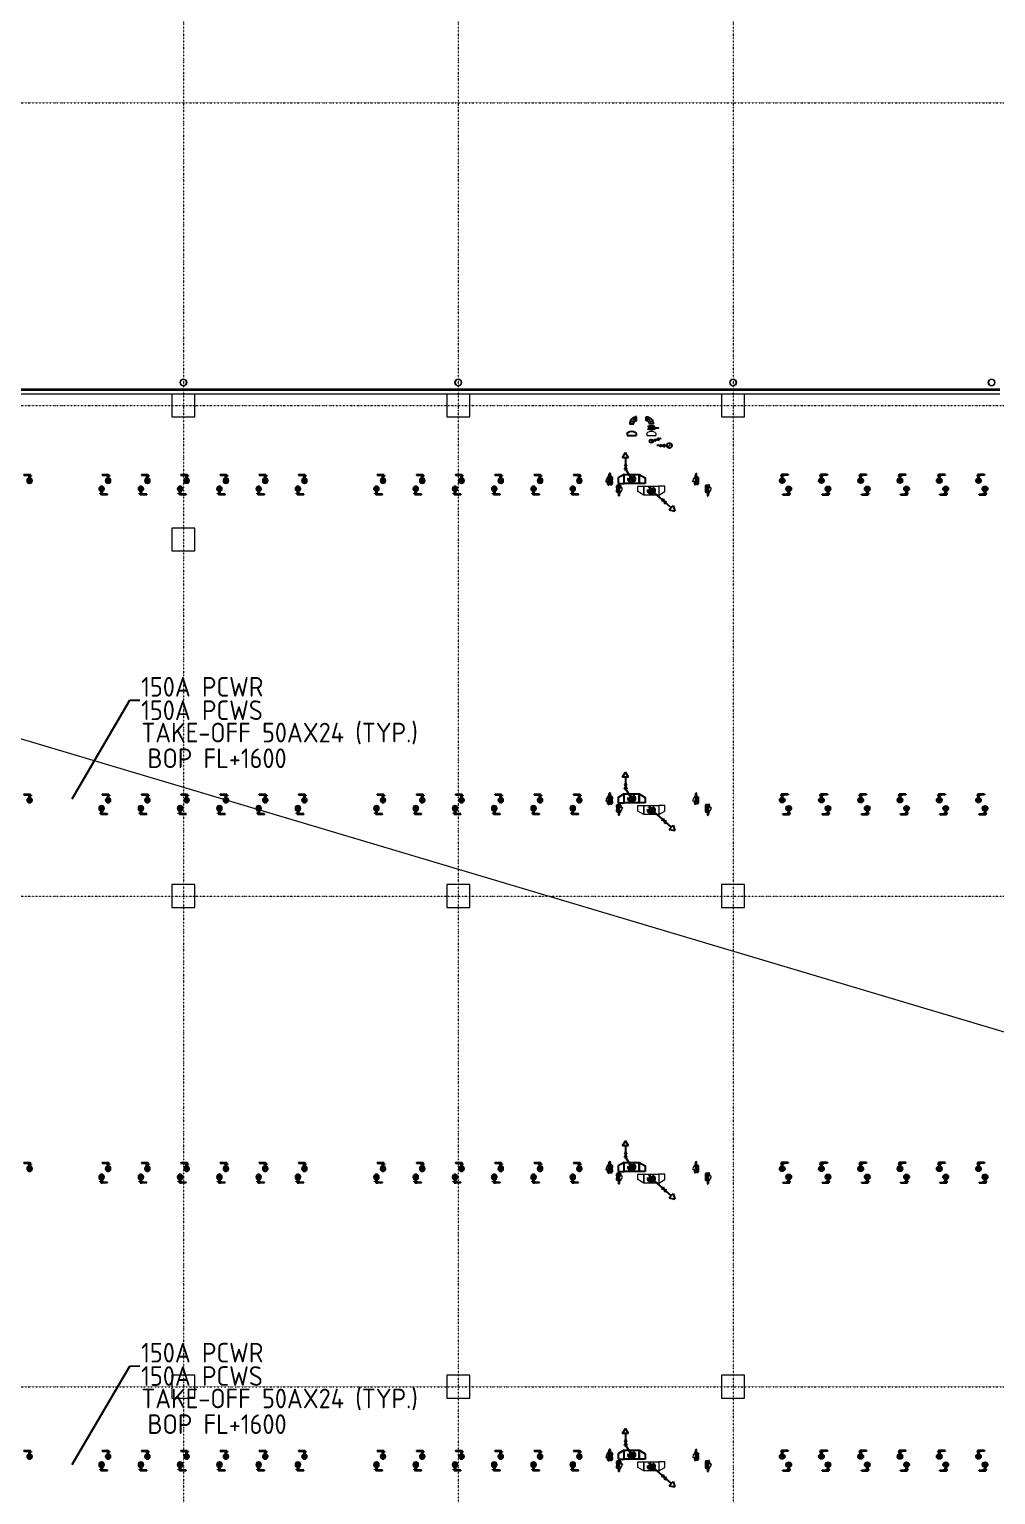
# Model space of a CAD drawing. Extents: x -181672 to 290600, y -29000 to 395522.
# Drawn here: x 38491 to 68025, y 56700 to 101498 of the extents above; entities that cross this region are included whole.
import ezdxf

# ---------------------------------------------------------------- set-up
doc = ezdxf.new("R2010")
doc.units = 0
doc.header["$LTSCALE"] = 10
for name, pattern in [('H12PL2$0$JJP_三點線', [0.9, 0.3, -0.15, 0, -0.15, 0, -0.15, 0, -0.15]), ('XFM7P20PCW-200K$0$CENTER', [2, 1.25, -0.25, 0.25, -0.25]), ('XFM7P20PCW-200K$0$CENTER2', [1.125, 0.75, -0.125, 0.125, -0.125])]:
    doc.linetypes.add(name, pattern=pattern)
for name, color, linetype in [('H12PL2$0$A-OBJE-2D', 252, 'Continuous'), ('H12PL2$0$A-OBJE-MEP', 252, 'Continuous'), ('H12PL2$0$A-WALL-EX', 252, 'Continuous'), ('H12PL2$0$S-COL', 252, 'Continuous'), ('H12PL2$0$S-GRID', 252, 'Continuous'), ('XFM7P20PCW-200K$0$M-CWTR-CENT', 1, 'XFM7P20PCW-200K$0$CENTER'), ('XFM7P20PCW-200K$0$M-CWTR-VAVE', 3, 'Continuous'), ('XFM7P20PCW-200K$0$M-FM-LINE2', 2, 'Continuous'), ('XFM7P20PCW-200K$0$P-PCWR-20.7-P', 6, 'Continuous'), ('XFM7P20PCW-200K$0$PCW 50K', 86, 'Continuous'), ('XFM7P20PCW-200K$0$PIPE-TEXT', 1, 'Continuous'), ('XFM7P20PCW-200K$0$U-PV-TXT', 3, 'Continuous')]:
    doc.layers.add(name, color=color, linetype=linetype)
doc.layers.add('XFM7P20PCW-200K$0$M-PIPE-PCWS', color=3, linetype='Continuous', lineweight=9)
doc.styles.add('XFM7P20PCW-200K$0$aa-txt', font='isocp.shx', dxfattribs={"bigfont": 'chineset'})
doc.styles.add('XFM7P20PCW-200K$0$dim-txt', font='isocp.shx', dxfattribs={"width": 0.7, "bigfont": 'chineset'})
doc.dimstyles.new('XFM7P20PCW-200K$0$adim-100', dxfattribs={"dimscale": 100, "dimtxt": 0.25, "dimasz": 0.25, "dimexe": 0.1, "dimexo": 0.5, "dimgap": 0.15, "dimtad": 0, "dimdec": 4, "dimtxsty": 'XFM7P20PCW-200K$0$dim-txt', "dimcen": -0.025, "dimclrd": 3, "dimclre": 3, "dimclrt": 256, "dimadec": 0, "dimazin": 0, "dimtfac": 1, "dimtdec": 4, "dimtmove": 0, "dimatfit": 3, "dimfxl": 1.25, "dimarcsym": 0})

# ---------------------------------------------------------------- blocks, each defined once
blk = doc.blocks.new('H12PL2')
at = {"layer": 'H12PL2$0$A-OBJE-2D', "lineweight": 0}
blk.add_line((17650, 85950), (243150, 18700), dxfattribs=at)
at = {"layer": 'H12PL2$0$A-OBJE-MEP', "lineweight": 0, "flags": 128}
for points in [[(43295, 90700, 1), (43105, 90700, 1)], [(51695, 90700, 1), (51505, 90700, 1)], [(60095, 90700, 1), (59905, 90700, 1)], [(67995, 90700, 1), (67805, 90700, 1)]]:
    blk.add_lwpolyline(points, format="xyb", close=True, dxfattribs=at)
at = {"layer": 'H12PL2$0$A-OBJE-MEP', "lineweight": 0}
for centre in [(43200, 90700), (51600, 90700), (60000, 90700), (67900, 90700)]:
    blk.add_circle(centre, 100, dxfattribs=at)
at = {"layer": 'H12PL2$0$A-WALL-EX', "lineweight": 0}
blk.add_line((18000, 90465), (68150, 90465), dxfattribs=at)
at = {"layer": 'H12PL2$0$A-WALL-EX', "lineweight": 0, "flags": 128}
for points in [[(18000, 90500), (68150, 90500)], [(18000, 90500), (68150, 90500)], [(68150, 90500), (18000, 90500)], [(17965, 90350), (68150, 90350)]]:
    blk.add_lwpolyline(points, dxfattribs=at)
at = {"layer": 'H12PL2$0$S-COL', "lineweight": 0, "flags": 128}
for points in [[(42850, 90350), (42850, 89650), (43550, 89650), (43550, 90350)], [(51250, 90350), (51250, 89650), (51950, 89650), (51950, 90350)], [(59650, 90350), (59650, 89650), (60350, 89650), (60350, 90350)]]:
    blk.add_lwpolyline(points, dxfattribs=at)
for points in [[(42850, 85550), (43550, 85550), (43550, 86250), (42850, 86250)], [(42850, 74650), (43550, 74650), (43550, 75350), (42850, 75350)], [(51250, 74650), (51950, 74650), (51950, 75350), (51250, 75350)], [(59650, 74650), (60350, 74650), (60350, 75350), (59650, 75350)], [(42850, 59650), (43550, 59650), (43550, 60350), (42850, 60350)], [(51250, 59650), (51950, 59650), (51950, 60350), (51250, 60350)], [(59650, 59650), (60350, 59650), (60350, 60350), (59650, 60350)]]:
    blk.add_lwpolyline(points, close=True, dxfattribs=at)
at = {"layer": 'H12PL2$0$S-GRID', "linetype": 'H12PL2$0$JJP_三點線', "lineweight": 0}
for p, q in [((43200, 128250), (43200, -28000)), ((51600, 128250), (51600, -28000)), ((60000, 128250), (60000, -28000)), ((-29000, 99250), (289600, 99250)), ((-29000, 90000), (289600, 90000)), ((-29000, 75000), (289600, 75000)), ((-29000, 60000), (289600, 60000))]:
    blk.add_line(p, q, dxfattribs=at)
blk = doc.blocks.new('XFM7P20PCW-200K$0$Ca-200')
for p, q in [((-11, 0), (11, 0)), ((11, -4.3), (11, 0)), ((-11, -4.3), (-11, 0))]:
    blk.add_line(p, q)
for centre, radius, start, end in [((-6.8, -4.3), 4.2, 180, 241.9082), ((0, 8.4), 18.5, 241.9082, 298.0918), ((6.8, -4.3), 4.2, 298.0918, 0)]:
    blk.add_arc(centre, radius, start, end)
blk = doc.blocks.new('XFM7P20PCW-200K$0$Es-100')
blk.add_lwpolyline([(5.7, 0, 0.414214), (-15.2, 21), (-15.2, 9.5, -0.414214), (-5.7, 0)], format="xyb", close=True)
at = {"color": 1, "linetype": 'XFM7P20PCW-200K$0$CENTER'}
blk.add_arc((-15.2, 0), 15.2, 0, 90, dxfattribs=at)
blk = doc.blocks.new('XFM7P20PCW-200K$0$A$C88d2ca24')
at = {"color": 1, "linetype": 'ByBlock'}
for p, q in [((10, 59), (328, 59)), ((82, 81), (67, 95)), ((103, 31), (103, 88)), ((103, 31), (103, 88)), ((103, 86), (103, 32)), ((103, 78), (103, 39)), ((103, 70), (103, 49)), ((103, 70), (103, 49)), ((103, 70), (103, 49)), ((125, 38), (139, 23))]:
    blk.add_line(p, q, dxfattribs=at)
at = {"linetype": 'ByBlock'}
for p, q in [((19, 59), (19, 59)), ((19, 59), (19, 59)), ((23, 63), (51, 63)), ((23, 56), (51, 56)), ((38, 83), (37, 63)), ((37, 56), (38, 35)), ((40, 85), (38, 83)), ((38, 83), (56, 83)), ((38, 35), (40, 33)), ((38, 35), (56, 35)), ((40, 85), (57, 85)), ((40, 33), (57, 33)), ((59, 58), (59, 60)), ((59, 60), (67, 60)), ((59, 58), (67, 58)), ((60, 52), (65, 53)), ((62, 44), (67, 46)), ((64, 70), (64, 68)), ((65, 37), (72, 41)), ((67, 63), (67, 65)), ((67, 60), (67, 58)), ((72, 94), (68, 87)), ((68, 87), (72, 81)), ((70, 31), (73, 34)), ((72, 94), (79, 94)), ((72, 81), (79, 81)), ((73, 59), (87, 68)), ((73, 59), (87, 50)), ((75, 26), (78, 29)), ((83, 87), (79, 94)), ((79, 81), (83, 87)), ((81, 21), (85, 28)), ((85, 128), (85, 121)), ((88, 18), (90, 22)), ((93, 136), (97, 136)), ((94, 76), (122, 76)), ((94, 43), (122, 43)), ((96, 16), (97, 20)), ((97, 136), (97, 131)), ((102, 125), (97, 131)), ((101, 65), (107, 65)), ((101, 54), (107, 54)), ((102, 15), (102, 23)), ((104, 23), (102, 23)), ((104, 15), (102, 15)), ((104, 15), (104, 23)), ((105, 125), (108, 129)), ((108, 17), (108, 21)), ((110, 17), (110, 21)), ((113, 124), (111, 129)), ((112, 24), (111, 24)), ((112, 22), (111, 22)), ((112, 16), (111, 16)), ((112, 15), (111, 15)), ((113, 17), (113, 21)), ((115, 17), (115, 21)), ((116, 124), (120, 128)), ((125, 122), (123, 127)), ((128, 37), (124, 31)), ((124, 31), (128, 25)), ((127, 121), (132, 124)), ((128, 74), (207, 74)), ((128, 45), (207, 45)), ((128, 37), (135, 38)), ((128, 25), (135, 25)), ((135, 117), (134, 122)), ((139, 31), (135, 38)), ((135, 25), (139, 31)), ((137, 116), (143, 118)), ((145, 111), (145, 116)), ((147, 109), (152, 110)), ((161, 30), (147, 30)), ((163, 32), (148, 32)), ((153, 103), (154, 108)), ((155, 101), (160, 101)), ((160, 93), (162, 98)), ((161, 91), (167, 90)), ((163, 32), (161, 30)), ((163, 41), (163, 32)), ((165, 83), (168, 88)), ((172, 41), (165, 41)), ((166, 81), (171, 79)), ((170, 74), (172, 76)), ((207, 74), (228, 72)), ((207, 45), (228, 46)), ((228, 72), (310, 72)), ((228, 46), (310, 46))]:
    blk.add_line(p, q, dxfattribs=at)
for points in [[(81, 109), (0, 109), (0, 85), (57, 85)], [(85, 10), (0, 10), (0, 33), (57, 33)], [(85, 119), (37, 119), (37, 109)], [(170, 10), (170, 0), (37, 0), (37, 10)], [(207, 33), (207, 10), (121, 10)], [(170, 109), (170, 119), (135, 119)], [(207, 85), (207, 109), (145, 109)], [(163, 33), (207, 33)], [(166, 85), (207, 85)]]:
    blk.add_lwpolyline(points, dxfattribs=at)
for points in [[(64, 70, 0.120011), (63, 69, 0.104957), (62, 68, 0.088923), (61, 68, 0.080167), (61, 66, 0.080167), (61, 65, 0.088923), (62, 64, 0.104957), (63, 64, 0.120011), (64, 63, 0.120011), (65, 64, 0.104957), (66, 64, 0.088923), (66, 65, 0.088923)], [(64, 68, 0.120011), (63, 68, 0.104957), (63, 68, 0.088923), (63, 67, 0.080167), (63, 66, 0.080167), (63, 66, 0.088923), (63, 65, 0.104957), (63, 65, 0.120011), (64, 65, 0.120011), (64, 65, 0.104957), (65, 65, 0.088923), (65, 66)], [(67, 63, 0.108254), (68, 64, 0.102013), (69, 64, 0.094273), (70, 65, 0.089446), (70, 66, 0.089446), (70, 68, 0.094273), (69, 69, 0.102013), (68, 69, 0.108254), (67, 70, 0.108254), (66, 69, 0.207462), (65, 68, -0.005899), (65, 66)], [(67, 65, 0.108254), (68, 65, 0.102013), (68, 65, 0.094273), (68, 66, 0.089446), (69, 66, 0.089446), (68, 67, 0.094273), (68, 68, 0.102013), (68, 68, 0.108254), (67, 68, 0.088886), (67, 68, 0.178069), (67, 67, -0.005748), (66, 66, -0.005748)]]:
    blk.add_lwpolyline(points, format="xyb", dxfattribs=at)
for centre in [(76, 87), (131, 31)]:
    blk.add_circle(centre, 5.1, dxfattribs=at)
for centre, radius, start, end in [((23, 59), 3.22, 90, 180), ((23, 59), 3.22, 180, 270), ((103, 59), 52.9, 121.1866, 328.8134), ((63, 66), 1.88, 341.6663, 342.6546), ((66, 66), 0.559, 333.604, 355.7622), ((66, 121), 19.3, 301.1866, 0), ((93, 128), 7.74, 90, 180), ((111, 59), 25.7, 143.7197, 216.2803), ((94, 72), 3.87, 90, 143.7197), ((94, 46), 3.87, 216.2803, 270), ((101, 59), 5.71, 90, 270), ((103, 126), 1.7, 217.5, 322.5), ((107, 59), 5.71, 270, 90), ((109, 128), 1.7, 27.5, 142.5), ((111, 21), 2.76, 90, 180), ((111, 17), 2.76, 180, 270), ((111, 21), 1.26, 90, 180), ((111, 17), 1.26, 180, 270), ((112, 21), 2.76, 0, 90), ((112, 21), 1.26, 0, 90), ((112, 17), 1.26, 270, 0), ((112, 17), 2.76, 270, 0), ((115, 125), 1.7, 207.5, 312.5), ((121, 126), 1.7, 17.5, 132.5), ((128, 85), 10.5, 233.1301, 270), ((128, 34), 10.5, 90, 126.8699), ((126, 122), 1.7, 197.5, 302.5), ((133, 122), 1.7, 7.5, 122.5), ((137, 117), 1.7, 187.5, 292.5), ((143, 116), 1.7, 357.5, 112.5), ((146, 110), 1.7, 177.5, 282.5), ((165, 22), 19.3, 90, 148.8134), ((152, 108), 1.7, 347.5, 102.5), ((155, 102), 1.7, 167.5, 272.5), ((160, 99), 1.7, 337.5, 92.5), ((161, 93), 1.7, 157.5, 262.5), ((166, 82), 1.7, 147.5, 252.5), ((166, 89), 1.7, 327.5, 82.5), ((171, 77), 1.7, 317.5, 72.5), ((172, 49), 7.74, 270, 325.8229), ((310, 59), 13, 270, 90)]:
    blk.add_arc(centre, radius, start, end, dxfattribs=at)
at = {"color": 1, "linetype": 'ByBlock'}
for start, end in [(121.8333, 148.1667), (301.8333, 328.1667)]:
    blk.add_arc((104, 59), 39.6, start, end, dxfattribs=at)
blk = doc.blocks.new('XFM7P20PCW-200K$0$MA20D1')
at = {"linetype": 'ByBlock'}
for p, q in [((-0.5, -0.25), (-0.5, 0.25)), ((-0.5, -0.25), (0.5, 0.25)), ((0.5, -0.25), (-0.5, 0.25)), ((0.5, 0.25), (0.5, -0.25))]:
    blk.add_line(p, q, dxfattribs=at)
blk = doc.blocks.new('XFM7P20PCW-200K$0$A$C1194dcbb')
at = {"color": 1, "linetype": 'ByBlock'}
for p, q in [((0, 76), (357, 76)), ((99, 107), (78, 128)), ((130, 35), (130, 117)), ((130, 35), (130, 117)), ((130, 114), (130, 36)), ((130, 103), (130, 47)), ((130, 91), (130, 61)), ((130, 91), (130, 61)), ((130, 91), (130, 61)), ((161, 45), (182, 24))]:
    blk.add_line(p, q, dxfattribs=at)
at = {"linetype": 'ByBlock'}
for p, q in [((14, 76), (14, 76)), ((14, 76), (14, 76)), ((18, 81), (54, 81)), ((18, 71), (54, 71)), ((39, 71), (41, 51)), ((41, 101), (40, 81)), ((44, 104), (41, 101)), ((41, 101), (58, 101)), ((41, 51), (44, 48)), ((41, 51), (58, 51)), ((44, 104), (59, 104)), ((44, 48), (59, 48)), ((67, 74), (67, 78)), ((67, 78), (78, 78)), ((67, 74), (78, 74)), ((68, 65), (75, 66)), ((71, 54), (77, 57)), ((73, 91), (73, 89)), ((76, 41), (85, 50)), ((78, 82), (78, 84)), ((78, 78), (78, 74)), ((85, 125), (79, 116)), ((79, 116), (85, 107)), ((82, 36), (87, 40)), ((85, 125), (95, 125)), ((85, 107), (95, 107)), ((86, 76), (107, 89)), ((86, 76), (107, 63)), ((90, 28), (94, 33)), ((101, 116), (95, 125)), ((95, 107), (101, 116)), ((99, 21), (104, 31)), ((104, 175), (104, 165)), ((108, 17), (111, 23)), ((115, 186), (121, 186)), ((116, 100), (156, 100)), ((116, 52), (156, 52)), ((119, 14), (120, 20)), ((121, 186), (121, 179)), ((128, 170), (121, 179)), ((126, 84), (135, 84)), ((126, 68), (135, 68)), ((128, 13), (128, 24)), ((132, 24), (128, 24)), ((132, 13), (128, 13)), ((132, 170), (137, 177)), ((132, 13), (132, 24)), ((137, 16), (137, 21)), ((139, 16), (139, 21)), ((145, 169), (141, 176)), ((142, 25), (141, 25)), ((142, 23), (141, 23)), ((142, 14), (141, 14)), ((142, 12), (141, 12)), ((144, 16), (144, 21)), ((146, 16), (146, 21)), ((148, 169), (154, 174)), ((161, 165), (158, 173)), ((165, 45), (160, 35)), ((160, 35), (165, 26)), ((164, 164), (171, 168)), ((165, 97), (239, 97)), ((165, 55), (239, 55)), ((165, 45), (176, 45)), ((165, 26), (176, 26)), ((176, 159), (175, 167)), ((181, 36), (176, 45)), ((176, 26), (181, 36)), ((179, 157), (186, 160)), ((189, 150), (190, 158)), ((192, 147), (200, 149)), ((212, 33), (193, 33)), ((215, 36), (195, 36)), ((201, 138), (203, 146)), ((204, 135), (212, 136)), ((211, 125), (214, 132)), ((215, 36), (212, 33)), ((213, 122), (221, 121)), ((216, 50), (215, 36)), ((218, 110), (223, 117)), ((229, 50), (219, 50)), ((220, 107), (227, 104)), ((226, 97), (228, 100)), ((239, 97), (269, 95)), ((239, 55), (269, 57)), ((269, 95), (331, 95)), ((269, 57), (331, 57))]:
    blk.add_line(p, q, dxfattribs=at)
for points in [[(76, 129), (6, 129), (6, 104), (59, 104)], [(76, 23), (6, 23), (6, 48), (59, 48)], [(94, 144), (34, 144), (34, 129)], [(95, 8), (34, 8), (34, 23)], [(226, 23), (226, 8), (165, 8)], [(254, 48), (254, 23), (184, 23)], [(226, 129), (226, 144), (203, 144)], [(254, 104), (254, 129), (213, 129)], [(216, 48), (254, 48)], [(228, 104), (254, 104)]]:
    blk.add_lwpolyline(points, dxfattribs=at)
for points in [[(73, 91, 0.120011), (71, 90, 0.104957), (70, 89, 0.088923), (69, 88, 0.080167), (69, 86, 0.080167), (69, 85, 0.088923), (70, 83, 0.104957), (71, 82, 0.120011), (73, 82, 0.120011), (75, 82, 0.104957), (76, 83, 0.088923), (77, 85, 0.088923)], [(73, 89, 0.120011), (72, 88, 0.104957), (72, 88, 0.088923), (72, 87, 0.080167), (71, 86, 0.080167), (72, 85, 0.088923), (72, 85, 0.104957), (72, 84, 0.120011), (73, 84, 0.120011), (74, 84, 0.104957), (74, 85, 0.088923), (75, 85)], [(78, 82, 0.108254), (80, 82, 0.102013), (81, 83, 0.094273), (82, 85, 0.089446), (82, 86, 0.089446), (82, 88, 0.094273), (81, 89, 0.102013), (80, 90, 0.108254), (78, 91, 0.108254), (77, 90, 0.207462), (75, 88, -0.005899), (75, 86)], [(78, 84, 0.108254), (79, 84, 0.102013), (79, 85, 0.094273), (80, 85, 0.089446), (80, 86, 0.089446), (80, 87, 0.094273), (79, 88, 0.102013), (79, 88, 0.108254), (78, 89, 0.088886), (78, 88, 0.178069), (77, 88, -0.005748), (77, 85, -0.005748)]]:
    blk.add_lwpolyline(points, format="xyb", dxfattribs=at)
for centre in [(90, 116), (170, 35)]:
    blk.add_circle(centre, 7.32, dxfattribs=at)
for centre, radius, start, end in [((18, 76), 4.63, 90, 180), ((18, 76), 4.63, 180, 270), ((130, 76), 76.1, 121.1866, 328.8134), ((72, 86), 2.7, 341.6663, 342.6546), ((76, 85), 0.803, 333.604, 355.7622), ((76, 165), 27.8, 301.1866, 0), ((115, 175), 11.1, 90, 180), ((141, 76), 36.9, 143.7197, 216.2803), ((116, 95), 5.56, 90, 143.7197), ((116, 57), 5.56, 216.2803, 270), ((126, 76), 8.2, 90, 270), ((130, 172), 2.44, 217.5, 322.5), ((135, 76), 8.2, 270, 90), ((139, 175), 2.44, 27.5, 142.5), ((141, 21), 3.97, 90, 180), ((141, 16), 3.97, 180, 270), ((141, 21), 1.81, 90, 180), ((141, 16), 1.81, 180, 270), ((142, 21), 3.97, 0, 90), ((142, 21), 1.81, 0, 90), ((142, 16), 1.81, 270, 0), ((142, 16), 3.97, 270, 0), ((147, 170), 2.44, 207.5, 312.5), ((156, 172), 2.44, 17.5, 132.5), ((165, 112), 15.1, 233.1301, 270), ((165, 40), 15.1, 90, 126.8699), ((163, 166), 2.44, 197.5, 302.5), ((172, 166), 2.44, 7.5, 122.5), ((178, 159), 2.44, 187.5, 292.5), ((187, 158), 2.44, 357.5, 112.5), ((192, 150), 2.44, 177.5, 282.5), ((219, 22), 27.8, 90, 148.8134), ((201, 147), 2.44, 347.5, 102.5), ((204, 138), 2.44, 167.5, 272.5), ((213, 124), 2.44, 157.5, 262.5), ((212, 133), 2.44, 337.5, 92.5), ((220, 109), 2.44, 147.5, 252.5), ((221, 118), 2.44, 327.5, 82.5), ((227, 102), 2.44, 317.5, 72.5), ((229, 61), 11.1, 270, 325.8229), ((331, 76), 18.7, 270, 90)]:
    blk.add_arc(centre, radius, start, end, dxfattribs=at)
at = {"color": 1, "linetype": 'ByBlock'}
for start, end in [(121.8333, 148.1667), (301.8333, 328.1667)]:
    blk.add_arc((130, 76), 56.9, start, end, dxfattribs=at)
blk = doc.blocks.new('*U1134')
blk.add_lwpolyline([(3, -5), (6, 0), (3, 5), (-3, 5), (-6, 0), (-3, -5)], close=True)
blk.add_circle((0, 0), 5.2)
blk = doc.blocks.new('*U1135')
at = {"color": 0, "linetype": 'ByBlock', "lineweight": -2, "transparency": 16777216}
blk.add_blockref('*U1134', (3364, 91), dxfattribs=at)
for p, rotation in [((3392, 139), 299.9999999999999), ((3392, 43), 59.99999999999999), ((3447, 139), 240), ((3447, 43), 120), ((3475, 91), 180)]:
    blk.add_blockref('*U1134', p, dxfattribs=dict(at, rotation=rotation))
blk = doc.blocks.new('XFM7P20PCW-200K$0$A$C8d748a97')
blk.add_line((73, 99), (73, 99))
for centre, radius in [((62, 62), 62.5), ((39, 62, 0), 30), ((39, 62, 0), 28.5), ((89, 63, 0), 17.5), ((89, 63, 0), 15.5)]:
    blk.add_circle(centre, radius)
at = {"layer": 'XFM7P20PCW-200K$0$P-PCWR-20.7-P'}
blk.add_circle((62, 62), 11.1, dxfattribs=at)
at = {"rotation": 90.10000000000002}
blk.add_blockref('*U1135', (160, -3357), dxfattribs=at)
blk = doc.blocks.new('XFM7P20PCW-200K$0$A$C42F67E43')
at = {"layer": 'XFM7P20PCW-200K$0$M-CWTR-CENT'}
for p, q in [((31475, -7436), (31654, -7436)), ((31566, -7526), (31566, -7229))]:
    blk.add_line(p, q, dxfattribs=at)
at = {"layer": 'XFM7P20PCW-200K$0$M-CWTR-VAVE'}
for p, q in [((31521, -7282), (31521, -7302)), ((31611, -7282), (31521, -7282)), ((31521, -7302), (31611, -7302)), ((31542, -7282), (31542, -7250)), ((31746, -7250), (31542, -7250)), ((31551, -7361), (31551, -7302)), ((31580, -7361), (31580, -7302)), ((31589, -7282), (31589, -7270)), ((31746, -7270), (31589, -7270)), ((31611, -7282), (31611, -7302)), ((31746, -7250), (31746, -7270))]:
    blk.add_line(p, q, dxfattribs=at)
for radius in [76.2, 30.1]:
    blk.add_circle((31566, -7436), radius, dxfattribs=at)
for centre, start, end in [((31566, -7421), 90, 270), ((31566, -7451), 270, 90)]:
    blk.add_arc(centre, 15.1, start, end, dxfattribs=at)
blk = doc.blocks.new('XFM7P20PCW-200K$0$A$Cd34814bf')
at = {"color": 1, "linetype": 'XFM7P20PCW-200K$0$CENTER2', "ltscale": 50}
for centre in [(-600, 302), (0, -52)]:
    blk.add_circle(centre, 110, dxfattribs=at)
at = {"layer": 'XFM7P20PCW-200K$0$M-PIPE-PCWS'}
for points in [[(-410, 84), (-232, 84), (-232, -189), (-410, -84)], [(-232, 84), (232, 84), (232, -189), (-232, -189)], [(410, 84), (232, 84), (232, -189), (410, -84)]]:
    blk.add_lwpolyline(points, close=True, dxfattribs=at)
at = {"layer": 'XFM7P20PCW-200K$0$P-PCWR-20.7-P'}
for points in [[(-1010, 166), (-832, 166), (-832, 439), (-1010, 334)], [(-832, 439), (-368, 439), (-368, 166), (-832, 166)], [(-190, 166), (-368, 166), (-368, 439), (-190, 334)]]:
    blk.add_lwpolyline(points, close=True, dxfattribs=at)
at = {"layer": 'XFM7P20PCW-200K$0$PCW 50K', "color": 2}
for p, q in [((-876, 952), (-787, 1107)), ((-697, 952), (-876, 952)), ((-697, 952), (-787, 1107)), ((-782, 734), (-782, 952)), ((-600, 302), (-782, 590)), ((4, -48), (337, -335)), ((443, -433), (603, -581)), ((545, -644), (667, -512)), ((545, -644), (720, -683)), ((667, -512), (720, -683))]:
    blk.add_line(p, q, dxfattribs=at)
at = {"xscale": -1}
for p in [(12566, 7686), (14966, 7686), (16166, 7686), (17366, 7686), (18566, 7686), (19766, 7686), (20966, 7686), (23366, 7686), (24566, 7686), (25766, 7686), (26966, 7686), (28166, 7686), (29366, 7686)]:
    blk.add_blockref('XFM7P20PCW-200K$0$A$C42F67E43', p, dxfattribs=at)
for p in [(-27566, 7686), (-26366, 7686), (-25166, 7686), (-23966, 7686), (-22766, 7686), (-21566, 7686)]:
    blk.add_blockref('XFM7P20PCW-200K$0$A$C42F67E43', p)
at = {"xscale": -1, "rotation": 180}
for p in [(-48366, -7436), (-47166, -7436), (-45966, -7436), (-44766, -7436), (-43566, -7436), (-42366, -7436), (-39966, -7436), (-38766, -7436), (-37566, -7436), (-36366, -7436), (-35166, -7436), (-33966, -7436)]:
    blk.add_blockref('XFM7P20PCW-200K$0$A$C42F67E43', p, dxfattribs=at)
at = {"rotation": 180}
for p in [(35766, -7436), (36966, -7436), (38166, -7436), (39366, -7436), (40566, -7436), (41766, -7436)]:
    blk.add_blockref('XFM7P20PCW-200K$0$A$C42F67E43', p, dxfattribs=at)
at = {"layer": 'XFM7P20PCW-200K$0$M-PIPE-PCWS'}
for p, rotation in [((1450, 120), 90), ((-1069, 130), 270), ((1648, 130), 270)]:
    blk.add_blockref('XFM7P20PCW-200K$0$A$C1194dcbb', p, dxfattribs=dict(at, rotation=rotation))
at = {"layer": 'XFM7P20PCW-200K$0$P-PCWR-20.7-P', "rotation": 90}
blk.add_blockref('XFM7P20PCW-200K$0$A$C1194dcbb', (-1192, 120), dxfattribs=at)
at = {"layer": 'XFM7P20PCW-200K$0$P-PCWR-20.7-P'}
for p in [(-662, 240), (-63, -115)]:
    blk.add_blockref('XFM7P20PCW-200K$0$A$C8d748a97', p, dxfattribs=at)
at = {"layer": 'XFM7P20PCW-200K$0$PCW 50K', "color": 2, "xscale": -144.0179999999941, "yscale": 144.0179999999941, "zscale": 144.0179999999941}
for p, rotation in [((-782, 662), 269.9999992351522), ((390, -384), 137.2722006463096)]:
    blk.add_blockref('XFM7P20PCW-200K$0$MA20D1', p, dxfattribs=dict(at, rotation=rotation))
blk = doc.blocks.new('XFM7P20PCW-200K')
blk.add_circle((57500, 88906), 53.4)
at = {"layer": 'XFM7P20PCW-200K$0$M-FM-LINE2'}
for p, q in [((57596, 88934), (57500, 88906)), ((57768, 88773), (57668, 88773)), ((57797, 88991), (57731, 88972)), ((57977, 88773), (57909, 88773)), ((58021, 88740), (58087, 88806))]:
    blk.add_line(p, q, dxfattribs=at)
blk.add_circle((58054, 88773), 76.4, dxfattribs=at)
for p in [(57500, 87450), (57500, 77683), (57500, 66415), (57500, 57619)]:
    blk.add_blockref('XFM7P20PCW-200K$0$A$Cd34814bf', p)
at = {"layer": 'XFM7P20PCW-200K$0$M-FM-LINE2', "xscale": -140.9101815211701, "yscale": 140.9101815211701, "zscale": 140.9101815211701}
for p, rotation in [((57664, 88953), 195.8451998712342), ((57838, 88773), 179.999152266028)]:
    blk.add_blockref('XFM7P20PCW-200K$0$MA20D1', p, dxfattribs=dict(at, rotation=rotation))
at = {"layer": 'XFM7P20PCW-200K$0$M-PIPE-PCWS', "xscale": -12.46376811594083, "yscale": 12.46376811594083, "zscale": 12.46376811594083, "rotation": 180}
blk.add_blockref('XFM7P20PCW-200K$0$Ca-200', (57500, 89083), dxfattribs=at)
at = {"layer": 'XFM7P20PCW-200K$0$M-PIPE-PCWS', "xscale": -1, "rotation": 180}
blk.add_blockref('XFM7P20PCW-200K$0$A$C88d2ca24', (57399, 89374), dxfattribs=at)
at = {"layer": 'XFM7P20PCW-200K$0$P-PCWR-20.7-P'}
for name, p, xscale, yscale, zscale, rotation in [('XFM7P20PCW-200K$0$Es-100', (57052, 89593), 10, 10, 10, 90.00000000000001), ('XFM7P20PCW-200K$0$Es-100', (57348, 89593), -10, 10, 10, 270), ('XFM7P20PCW-200K$0$Ca-200', (56900, 89083), -12.46376811594083, 12.46376811594083, 12.46376811594083, 180)]:
    blk.add_blockref(name, p, dxfattribs=dict(at, xscale=xscale, yscale=yscale, zscale=zscale, rotation=rotation))
at = {"layer": 'XFM7P20PCW-200K$0$U-PV-TXT', "extrusion": (0, 0, -1), "style": 'XFM7P20PCW-200K$0$aa-txt', "text_generation_flag": 2}
for s, p in [('150A PCWR', (-41908, 81098, 0)), ('150A PCWS ', (-41908, 80383, 0)), ('TAKE-OFF 50AX24 (TYP.)', (-41915, 79699, 0)), ('BOP FL+1600', (-42104, 78913, 0)), ('150A PCWR', (-41908, 60742, 0)), ('150A PCWS ', (-41908, 60028, 0)), ('TAKE-OFF 50AX24 (TYP.)', (-41915, 59343, 0)), ('BOP FL+1600', (-42104, 58557, 0))]:
    blk.add_text(s, height=600, dxfattribs=at).set_placement(p)
at = {"layer": 'XFM7P20PCW-200K$0$PIPE-TEXT'}
for points in [[(39800, 77975), (41559, 80990), (41871, 80991)], [(39800, 57619), (41559, 60634), (41871, 60635)]]:
    blk.add_leader(points, dimstyle='XFM7P20PCW-200K$0$adim-100', override={"dimasz": 1}, dxfattribs=at)

msp = doc.modelspace()

# ---------------------------------------------------------------- block references
for name in ['XFM7P20PCW-200K', 'H12PL2']:
    msp.add_blockref(name, (0, 0))

doc.saveas('drawing.dxf')
